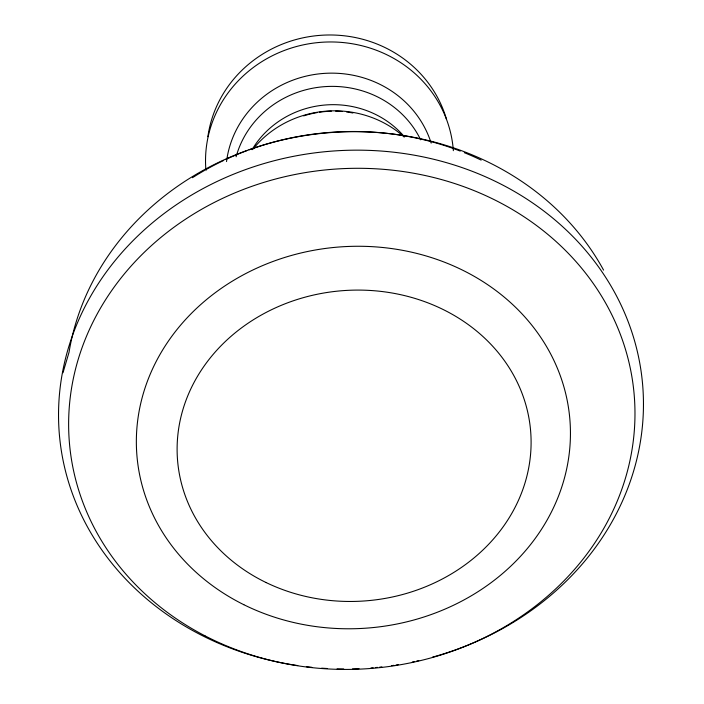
<?xml version="1.0" encoding="UTF-8"?>
<svg xmlns="http://www.w3.org/2000/svg" width="704" height="704" viewBox="0 0 704 704"><rect width="100%" height="100%" fill="white"/><g stroke="black" fill="none" stroke-linecap="round" stroke-linejoin="round"><path stroke-width="1.06" d="M62.982 372.777L69.018 352.334A283.061 252.402 -4.9 0 1 306.143 135.379A283.061 252.402 -4.9 0 1 603.574 270.107M297.757 665.57A292.697 259.151 -4.9 0 1 101.886 278.274A292.697 259.151 -4.9 0 1 583.669 248.142A292.697 259.151 -4.9 0 1 432.52 657.14M418.766 660.616A292.697 259.151 -4.9 0 1 416.618 661.1M414.471 661.575A292.697 259.151 -4.9 0 1 412.324 662.024M398.235 664.646A292.697 259.151 -4.9 0 1 396.053 664.998M393.87 665.333A292.697 259.151 -4.9 0 1 391.697 665.65M381.867 666.908A292.697 259.151 -4.9 0 1 379.685 667.146M377.502 667.366A292.697 259.151 -4.9 0 1 375.329 667.577M373.146 667.77A292.697 259.151 -4.9 0 1 370.973 667.946M359.031 668.677A292.697 259.151 -4.9 0 1 352.466 668.888M343.684 668.976A292.697 259.151 -4.9 0 1 337.075 668.888M327.166 668.501A292.697 259.151 -4.9 0 1 321.666 668.158M311.819 667.304A292.697 259.151 -4.9 0 1 306.39 666.706M226.53 161.586A104.914 99.202 -4.9 0 1 321.702 73.594A104.914 99.202 -4.9 0 1 431.165 143.132M205.955 170.597A124.098 117.709 -4.9 0 1 320.206 42.381A124.098 117.709 -4.9 0 1 453.35 150.691M207.874 136.699A122.082 116.054 -4.9 0 1 320.637 35.314A122.082 116.054 -4.9 0 1 446.538 119.442M236.113 156.763A98.349 92.831 -4.9 0 1 322.696 86.812A98.349 92.831 -4.9 0 1 420.666 139.814M252.921 149.186A101.279 94.934 -4.9 0 1 404.246 137.104M252.058 149.679A92.057 86.618 -4.9 0 1 404.034 136.365M192.438 177.707A274.05 244.922 -4.9 0 1 204.362 170.526M206.246 169.462A274.05 244.922 -4.9 0 1 223.67 160.468M225.658 159.535A274.05 244.922 -4.9 0 1 246.937 150.638M248.996 149.882A274.05 244.922 -4.9 0 1 460.258 151.087M464.332 152.689A274.05 244.922 -4.9 0 1 481.175 160.107M303.644 115.896A93.28 87.595 -4.9 0 1 317.328 112.561M319.484 112.218A93.28 87.595 -4.9 0 1 331.338 111.197M335.676 111.179A93.28 87.595 -4.9 0 1 342.214 111.505M346.535 111.971A93.28 87.595 -4.9 0 1 352.915 113.001M266.209 582.595A177.144 155.522 -4.9 0 0 531.098 441.698A177.144 155.522 -4.9 0 0 265.003 313.025A177.144 155.522 -4.9 0 0 266.209 582.595M243.813 604.692A217.228 191.057 -4.9 0 0 570.442 434.421A217.228 191.057 -4.9 0 0 245.942 273.46A217.228 191.057 -4.9 0 0 243.813 604.692M204.978 635.826A283.404 250.316 -4.9 0 0 634.911 418.924A283.404 250.316 -4.9 0 0 215.503 201.828A283.404 250.316 -4.9 0 0 204.978 635.826"/></g></svg>
